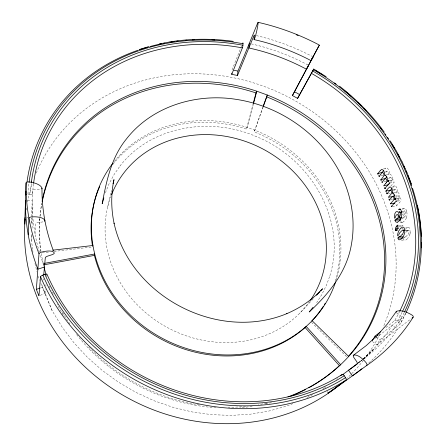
<?xml version="1.0" encoding="UTF-8"?>
<svg xmlns="http://www.w3.org/2000/svg" width="446" height="446" viewBox="0 0 446 446"><rect width="100%" height="100%" fill="white"/><g stroke="black" fill="none" stroke-linecap="round" stroke-linejoin="round"><path stroke-width="0.33" stroke-dasharray="2.23 1.67" d="M386.336 174.916L389.57 174.012L389.325 171.599L388.427 169.458L387.145 168.053L386.063 167.925L384.92 169.012M32.63 249.498L31.532 240.645L31.783 234.412M32.034 228.179L32.452 217.793M32.48 217.102L32.932 206.024M410.203 232.394L409.718 228.553A4.415 1.895 -86.1 0 0 409.166 227.661L408.146 227.282L406.785 227.923A24.012 10.297 -88.2 0 0 405.269 229.461M389.821 180.881L392.519 180.24L392.419 178.222A4.399 2.375 75.9 0 0 391.917 176.432A5.179 2.815 76 0 0 391.566 175.702L390.913 174.754A3.406 1.806 75.1 0 0 390.194 174.18L389.57 174.012M31.214 222.771L31.421 218.568M31.437 216.566L32.814 190.113A2.314 0.998 1.2 0 1 35.184 189.176L39.622 189.294A2.319 1.009 1.1 0 0 40.72 189.204M33.506 183.992A196.647 173.343 28 0 0 32.474 195.292A2.252 0.959 3.4 0 0 30.272 194.205L31.226 183.585M35.044 233.877L35.647 223.836A2.353 0.914 -10.1 0 1 38.033 222.576L42.482 221.957A2.358 0.92 -10.2 0 0 43.502 221.723M39.666 220.709L39.772 219.192M41.316 253.568A177.146 158.676 28 0 0 41.996 257.576L43.223 263.592L43.1 264.969A176.499 158.252 28 0 0 43.39 266.256M40.185 295.33L45.102 293.49A186.606 166.871 28 0 1 42.582 287.28L42.916 283.662M43.256 279.965L43.368 278.717M394.047 192.778L397.458 192.232L397.475 190.23L396.856 187.811L395.686 186.077L394.665 185.843L393.422 186.963M45.102 293.49L45.52 289.398M45.866 285.981L46.005 284.62M396.895 199.055L399.739 198.71L399.806 196.658A4.432 2.252 82.4 0 0 399.477 194.818A5.224 2.67 82.5 0 0 399.203 194.06L398.668 193.062A3.434 1.712 81.6 0 0 398.033 192.443L397.458 192.232M26.721 184.454L26.916 183.083M402.342 217.353C405.81 218.189 404.65 212.424 402.543 211.265M107.687 206.855L111.467 190.509M409.969 234.033L409.116 236.324L407.744 238.281M113.067 164.178A127.182 113.775 28 0 1 246.426 129.106L252.982 104.331M253.428 103.951L247.218 127.444L246.426 129.106M335.052 281.259A127.182 113.775 28 0 0 254.203 131.904L262.85 107.179M263.224 106.778L254.203 131.904M232.043 69.916L241.654 45.832M406.434 217.888L406.222 218.395A17.054 7.471 -89.5 0 1 403.106 221.902M105.39 192.784L109.164 183.579L114.209 174.336L120.203 165.739L119.996 166.007C151.417 125.51 211.025 116.579 256.483 136.671L256.456 136.66C309.446 157.817 347.423 219.181 329.878 275.845L329.99 275.522L326.377 285.356L321.694 294.778L316.682 302.578M405.793 313.187L400.084 324.047M396.639 312.791A2.241 1.059 32.5 0 0 397.302 313.415L400.698 315.963A2.236 1.054 32.4 0 1 401.601 317.976C391.298 333.831 378.359 348.092 363.089 359.286M408.057 234.395L408.848 233.035A1.661 0.697 -85.7 0 0 408.731 230.599L408.514 230.459M385.801 172.396L386.515 171.548A9.845 5.252 72.4 0 1 386.838 171.242C388.533 170.601 389.079 174.068 388.148 175.1A14.98 7.827 74.7 0 1 387.691 175.713M404.31 217.319L404.528 217.046A14.25 6.356 89.2 0 0 405.191 216.104L405.799 214.136L405.442 212.201A1.55 0.708 88.1 0 0 405.146 211.878L402.565 212.073M389.04 178.461L389.464 177.971A20.995 11.016 74.3 0 1 389.748 177.664L390.261 177.285L388.321 177.837M388.918 178.612L388.589 178.991M390.512 182.236L390.763 181.946A15.409 7.889 77 0 0 391.17 181.405L391.538 180.675A2.247 1.165 76.3 0 0 391.371 178.472L391.315 178.305A1.684 0.903 76.1 0 0 390.239 177.134M392.519 180.24L393.166 179.487L389.564 180.34M390.774 186.149L394.314 182.074L390.679 182.871M394.147 190.275L394.788 189.567A9.935 4.99 79 0 1 395.111 189.271C396.812 188.764 396.962 192.315 396.048 193.257A15.097 7.409 81.2 0 1 395.569 193.854L395.245 194.227M394.113 190.308L393.584 190.91M392.603 187.894L393.188 187.231M395.886 197.533L397.057 196.246A21.196 10.442 80.8 0 1 397.347 195.95L397.86 195.593L395.145 196.062M397.564 200.778L397.955 200.343A15.532 7.437 83.4 0 0 398.378 199.819L398.78 199.094A2.269 1.098 82.7 0 0 398.802 196.859L398.763 196.686A1.7 0.853 82.6 0 0 397.849 195.443M399.739 198.71L400.402 197.985L400.569 198.487M392.341 206.342L396.433 205.907L401.272 200.672L401.166 200.332M313.293 298.736L299.651 313.304M401.801 226.328L402.844 225.269L403.045 226.384M405.882 232.31L406.986 231.234M402.47 229.149L403.045 228.575M403.44 238.075C402.738 240.846 406.306 240.784 407.343 238.716A23.331 9.288 -83.6 0 0 407.75 238.32M403.597 237.924L404.054 237.473M404.21 237.322L404.438 237.094L403.552 237.027M363.551 358.662L374.188 348.727L363.016 359.164M405.682 236.781L407.432 235.126A19.992 8.134 -84.8 0 0 408.057 234.373M358.272 362.994L362.537 359.61L358.222 362.888M385.924 327.542L394.649 320.668A196.647 173.343 28 0 0 399.387 311.905M375.571 338.291L376.803 337.332M378.046 336.362L378.877 335.71M379.295 335.386L401.601 317.976M372.466 341.552L376.809 344.836A192.633 172.312 28 0 0 379.992 339.651L399.895 324.376A203.002 179.019 28 0 0 406.239 312.222M358.171 363.033L362.542 359.705M376.809 344.836L411.073 318.795M336.607 379.184L337.377 378.609M323.027 388.7L324.091 388.02M401.991 209.09L404.778 208.734A4.46 2.113 88.7 0 1 406.462 210.462M307.199 397.47L312.64 394.593M292.955 403.608L286.711 406.089L268.899 411.05L250.329 414.183L231.206 415.404L211.766 414.674L192.254 411.965L172.903 407.298L153.981 400.709L135.718 392.274L118.357 382.105L102.123 370.325L87.215 357.101L73.819 342.612L62.078 327.046L52.121 310.622L40.725 282.915M40.714 287.904L42.582 287.28M383.593 168.766L385.885 168.025M380.778 175.863L383.081 175.155M385.405 171.593L387.145 171.063M384.095 181.873L385.857 181.405M392.591 186.289L395.072 185.809M388.488 193.508L388.789 193.452M389.096 193.397L390.317 193.168M392.954 189.556L395.412 189.104M401.489 222.136A5.246 2.308 89.1 0 0 401.796 222.27L402.721 222.203A11.551 5.073 90 0 0 403.117 222.03M390.847 199.836L392.396 199.613M396.293 198.481L400.402 197.985M42.281 252.815L49.183 252.007M54.011 251.438L91.96 246.989M397.453 201.068L401.272 200.672M402.309 208.884L404.778 208.734M402.409 211.934L405.024 211.833M399.231 225.219L402.844 225.269M398.635 226.172L401.913 226.211M27.535 200.711L32.29 200.828A197.071 173.617 28 0 0 32.686 215.195M397.559 230.654L396.901 230.638L397.525 230.671M402.381 228.218L403.039 228.24M400.045 222.231L402.309 222.309M405.754 227.148L408.436 227.282M26.899 217.715L28.176 217.782M30.272 194.205L28.02 194.082A2.252 0.959 3.4 0 0 27.396 194.082M405.464 230.248L408.436 230.443M406.038 230.426L408.726 230.604M401.082 239.993L404.5 240.355M256.327 35.591C275.595 40.09 294.282 47.053 311.815 56.213M401.746 219.092C403.396 218.941 403.758 216.633 403.374 215.306A2.107 0.959 88 0 0 402.744 214.275M394.649 320.668A2.169 0.998 30.4 0 1 397.23 321.254L398.986 322.491A2.169 0.998 30.4 0 1 399.895 324.376M376.123 336.914L379.992 339.651M311.498 322.319L346.938 356.962M327.069 391.477L328.111 393.099M393.963 181.266L393.818 180.942M389.074 186.277L388.923 185.926M37.899 276.057L39.7 280.423M43.808 290.391L52.121 310.622M406.429 210.523L406.73 211.521A7.147 3.473 89.2 0 1 406.824 211.962M401.054 199.998L400.948 199.663M395.976 204.463L396.148 205.004M396.265 205.366L396.433 205.907M34.966 263.597L36.817 271.469M404.232 210.49L404.344 211.053M32.714 250.178L32.971 252.219M31.387 234.457L31.532 240.645M271.508 402.554A176.499 158.252 28 0 1 264.935 404.121M252.174 406.39A176.499 158.252 28 0 1 239.809 407.672M216.042 407.728A176.499 158.252 28 0 1 76.049 333.859M63.204 315.105A176.499 158.252 28 0 1 57.199 304.189M50.024 287.971A176.499 158.252 28 0 1 49.316 286.076M40.714 251.622A176.499 158.252 28 0 1 39.811 218.796M40.045 216.171A176.499 158.252 28 0 1 41.779 203.945M309.613 301.468A113.156 101.242 28 0 1 168.527 328.15A113.156 101.242 28 0 1 110.831 196.547M114.248 161.513A127.645 114.076 28 0 1 247.218 127.444L255.017 130.254A127.645 114.076 28 0 1 336.016 280.662M380.025 333.954A189.918 170.517 28 0 1 346.804 378.448M26.186 209.91A189.918 170.517 28 0 1 26.487 207.92M27.546 201.988A189.918 170.517 28 0 1 32.463 183.339M36.31 172.998A189.918 170.517 28 0 1 277.005 91.653A189.918 170.517 28 0 1 383.164 327.202M266.591 403.123A177.146 158.676 28 0 1 258.546 404.7M245.59 406.429A177.146 158.676 28 0 1 228.296 407.243M199.262 404.935A177.146 158.676 28 0 1 88.319 346.642M69.916 324.019A177.146 158.676 28 0 1 61.648 310.884M53.275 294.237A177.146 158.676 28 0 1 51.675 290.463M46.646 276.464A177.146 158.676 28 0 1 46.256 275.182M43.513 264.879A177.146 158.676 28 0 1 43.223 263.592M41.015 251.561A177.146 158.676 28 0 1 41.768 203.058M325.954 386.838A186.606 166.871 28 0 1 324.627 387.68M31.159 223.457A186.606 166.871 28 0 1 31.371 217.938M368.77 362.966A203.437 179.292 28 0 0 397.458 329.148L392.279 325.251A197.071 173.617 28 0 1 358.25 363.05M251.221 43.859A203.437 179.292 28 0 1 307.991 64.988M43.663 264.985A197.071 173.617 28 0 1 40.14 254.672M39.359 252.079A197.071 173.617 28 0 1 32.842 217.263M405.665 236.681A5.402 2.208 -85.8 0 1 404.427 237.222M407.014 231.368A9.734 4.092 -86.4 0 1 408.475 230.331M410.22 232.394A4.371 1.879 -85.3 0 1 409.98 234.044M401.339 226.93A6.528 2.815 -89.4 0 1 401.411 226.836M402.526 214.191A4.973 2.269 87.3 0 1 402.738 214.186M401.495 222.102A5.33 2.28 87.5 0 1 400.753 221.327M406.423 217.86A5.831 2.62 89.5 0 0 406.919 215.875A6.227 2.854 89.1 0 0 406.997 215.418A5.659 2.62 89 0 0 406.785 211.995M27.975 194.077A201.324 177.413 28 0 1 29.001 183.022M404.182 312.646A201.23 177.318 28 0 1 398.941 322.464M402.036 312.384A199.184 175.501 28 0 1 397.252 321.271"/><path stroke-width="0.67" d="M24.987 217.62A192.633 172.312 28 0 0 24.731 224.037L26.08 182.893A2.358 1.031 1.5 0 1 28.878 181.951A16.324 7.047 1.5 0 1 41.985 188.184C41.779 209.486 45.821 230.738 53.347 250.641M388.617 181.165L387.719 181.377L387.189 177.77L386.108 175.947L384.859 175.323L384.524 172.535L383.326 170.227L381.754 169.335L380.226 170.645M28.232 234.847L28.94 218.228A2.397 0.948 -9.8 0 1 31.755 216.89A16.597 6.467 -9.8 0 1 44.856 220.541A2.358 0.92 -10.2 0 1 44.539 221.199M237.489 75.491L237.952 71.076L257.805 22.713A2.001 0.295 -77.7 0 1 258.123 23.337A13.82 2.001 -77.8 0 1 254.471 39.031A1.985 0.29 -77.8 0 1 254.053 38.852L254.337 35.881A1.974 0.29 -77.8 0 0 254.008 35.496L237.489 75.491A186.606 166.871 28 0 0 231.747 74.365L242.384 47.884A1.923 0.301 -79.6 0 0 242.925 45.236L243.02 43.708A1.923 0.301 -79.6 0 0 242.702 43.201M231.747 74.365L231.836 73.094M396.282 312.233A2.241 1.059 32.5 0 1 396.561 311.297A15.727 7.392 32.1 0 1 411.892 314.999A2.275 1.082 32 0 1 413.096 317.257A211.627 184.393 28 0 1 366.779 365.452L333.508 389.52A192.633 172.312 28 0 1 328.111 393.099L346.007 380.137A2.269 0.931 57.5 0 0 345.522 377.684L344.279 375.777A2.269 0.931 57.6 0 0 342.288 374.439A196.647 173.349 28 0 1 47.042 274.379A2.336 0.725 -23.1 0 0 44.957 274.362L42.788 275.154A2.336 0.725 -23 0 0 40.547 276.754L38.958 295.787A192.633 172.312 28 0 1 36.366 289.359L39.003 253.791A211.627 184.393 28 0 1 26.08 182.893M43.719 274.909L45.308 257.716A2.386 0.792 -21 0 1 47.638 256.121L51.937 254.738A2.386 0.797 -21.1 0 0 54.261 253.005A16.831 5.608 -20.8 0 0 41.751 252.046A2.436 0.825 -20.8 0 0 39.003 253.791M249.303 43.435L248.851 47.984A197.071 173.617 28 0 1 306.469 69.214L308.571 65.3M392.681 193.062C393.004 191.228 391.348 184.354 388.555 187.956M31.326 182.776L31.543 181.16M401.69 217.358L399.07 217.403L398.841 213.428L398.1 212.062L397.024 211.454L395.836 212.023L394.844 213.651L394.487 218.217L395.608 217.04A2.057 0.909 87.8 0 1 395.842 215.853L396.784 214.61L397.598 214.498L398.2 215.613L398.206 217.319L397.375 218.863L396.739 219.215L396.148 218.947L394.944 220.213L400.279 219.928M308.794 387.808A176.499 158.252 28 0 0 339.389 365.62L340.621 364.661L306.179 326.416L305.092 327.509A127.182 113.775 28 0 1 182.648 348.521A127.182 113.775 28 0 1 94.413 255.38L94.725 253.991L93.755 249.743A127.645 114.076 28 0 1 113.028 163.052M113.033 183.719L113.975 179.649C110.881 194.066 111.065 209.046 114.115 223.457L114.042 223.139C129.981 296.295 217.776 342.372 286.973 313.588L286.667 313.705C300.191 307.974 312.546 299.561 322.564 288.791L320.707 290.781M312.891 57.166L313.047 56.865L292.425 95.556A186.606 166.871 28 0 1 297.566 98.404L313.744 69.046L326.132 76.667M253.339 102.993L255.998 92.946L256.801 91.201L267.327 95.037A177.146 158.676 28 0 1 385.55 248.695A177.146 158.676 28 0 1 287.965 396.89M253.607 103.282L256.801 91.201A177.146 158.676 28 0 0 42.153 201.029M103.851 197.901L102.19 203.699C106.455 180.898 111.433 157.07 126.631 138.717L126.854 138.405C152.565 105.886 197.032 92.818 237.11 99.508L237.244 99.525C282.736 106.728 324.353 137.089 343.186 179.398C352.039 199.591 355.367 222.286 351.476 244.068C346.982 271.664 329.115 293.479 309.217 311.994L313.014 307.322M263.302 105.875L267.327 95.037L263.224 106.778M401.155 217.91L400.943 218.406M313.728 69.085L297.566 98.404M311.018 60.645C294.616 51.842 273.431 43.808 254.108 39.627M319.347 45.079L319.353 45.063C300.047 34.877 279.43 27.156 258.128 22.345M292.425 95.556L319.219 45.319M311.23 60.243L319.169 45.408M311.213 60.282L312.841 57.25M386.381 182.548C387.418 181.505 386.715 177.692 385.015 178.907A21.698 11.267 74.2 0 0 384.731 179.214L381.954 182.247M396.226 311.626L387.435 323.902L377.316 335.375M399.07 217.403L399.337 217.063A14.194 6.25 89.2 0 0 399.939 216.193L400.519 213.366L400.045 212.157L399.337 212.179L401.913 212.101M378.018 174.436L377.667 173.784L380.115 170.785M377.667 173.784L382.222 172.29L383.794 170.383M380.728 174.364L381.887 172.97A10.18 5.374 72.4 0 1 382.205 172.663C383.867 171.989 384.385 175.423 383.465 176.421A15.459 7.995 74.7 0 1 383.008 177.034L380.828 179.922M380.533 174.598L379.05 176.399L379.624 176.22M386.849 176.722L385.411 178.439L380.75 179.755M385.79 183.312L385.98 183.083A15.894 8.045 77 0 0 386.381 182.548M385.729 183.384L383.621 185.859L388.382 184.716L389.174 183.791M387.719 181.377L388.962 180.485M384.368 187.543L384.809 188.558L389.469 183.139L390.072 183.005M386.141 191.741L385.862 191.061L388.265 188.29M386.827 193.452L386.961 193.793L389.876 190.475A10.264 5.101 79 0 1 390.2 190.18C391.872 189.639 391.995 193.157 391.092 194.066A15.571 7.554 81.2 0 1 390.618 194.657L388.293 197.299L392.603 196.591M385.862 191.061L390.696 190.068L392.084 188.491M388.923 199.028L389.291 200.064L392.062 196.97A21.899 10.671 80.8 0 1 392.352 196.675C394.091 195.515 394.37 199.529 393.344 200.438A16.017 7.576 83.4 0 1 392.926 200.956L390.501 203.644L390.618 203.989M393.221 196.491L394.431 195.136M398.211 228.04C396.316 226.535 394.994 230.632 396.539 230.638M395.976 198.52L394.682 199.323L395.948 199.167M391.287 206.091L391.393 206.442L396.176 201.202L396.812 201.135M402.058 234.68L400.369 236.308M316.537 295.258L319.782 291.773M398.245 225.208L397.587 225.197C395.992 226.273 394.348 229.623 395.881 230.621M396.773 229.227L398.088 228.09L398.752 228.112M401.026 228.029L402.788 227.02L403.892 227.454A4.248 1.795 -86.1 0 1 404.332 228.24L404.79 231.92A4.209 1.778 -85.3 0 1 404.622 233.297L403.58 236.023L401.946 238.175A25.411 9.968 -83.7 0 1 400.681 239.301L399.148 239.853A4.973 1.974 -85.3 0 1 398.64 239.547L398.306 239.073A4.466 1.745 -86.3 0 1 397.955 238.175L399.103 236.681L403.106 236.993M377.639 335.058L366.222 345.622L353.589 355.15A2.319 1.004 55.4 0 0 353.979 357.737L356.544 361.372A2.314 0.998 55.3 0 1 357.079 363.869L342.45 374.813M372.276 340.588A186.606 166.871 28 0 0 375.019 336.128L380.471 331.835M412.082 318.031L413.096 317.257M340.632 375.683L342.288 374.439M398.785 209.453L399.577 209.007A4.449 2.046 87.9 0 1 400.424 209.397A4.265 1.996 88.6 0 1 401.199 210.679L401.478 211.672M397.481 222.214L396.277 222.18A5.162 2.18 87.6 0 1 394.961 220.179M36.366 289.359L40.095 288.11M44.449 267.037L37.86 269.178A203.437 179.292 28 0 1 25.5 200.667M139.135 49.59L149.081 46.512M384.859 175.323L385.45 175.161M382.032 182.414L382.623 182.258M384.809 188.558L385.706 188.357M159.2 43.981L169.463 41.991M386.961 193.793L387.875 193.62M44.466 264.712L94.413 255.38M44.578 263.341L94.725 253.991A127.645 114.076 28 0 0 212.346 354.057A127.645 114.076 28 0 0 335.609 281.905M392.486 193.029L393.422 192.878M389.291 200.064L389.91 199.975M169.703 41.952C190.721 38.512 212.229 38.423 233.314 41.367M390.501 203.644L394.883 203.097M52.634 250.2L92.952 245.49M391.393 206.442L392.023 206.375M398.746 209.269L400.692 209.163M396.148 218.947L400.698 218.841M396.667 226.144L397.983 226.161M395.262 230.593L396.249 230.621M396.801 229.406L397.458 229.422M403.1 230.091L405.364 230.381M397.888 237.885L402.548 238.248M375.019 336.128L376.123 336.914M339.512 86.184C356.449 99.413 371.774 114.767 384.34 132.233M312.111 320.73L348.677 356.46M305.092 327.509L339.389 365.62M403.346 230.242L403.591 232.076L402.677 233.949A20.611 8.257 -84.8 0 1 402.052 234.646M390.278 140.93L396.5 151.2L402.091 161.786M382.222 172.29L382.495 172.792M378.621 175.579L378.877 176.07M380.995 180.251L381.397 181.082M402.192 161.998L407.137 172.892L411.402 184.031M388.355 180.624L388.566 181.098M388.845 181.723L388.706 181.41M389.33 182.827L389.191 182.509M386.487 192.594L386.688 193.107M395.34 198.598L395.446 198.922M395.658 199.574L395.552 199.245M396.02 200.711L396.176 201.202M417.417 205.344C420.394 219.298 421.821 233.576 421.47 247.848M399.137 211.281L399.237 211.833M397.587 225.197L397.782 226.284M266.491 96.765A176.499 158.252 28 0 1 348.337 356.432M305.8 389.414A176.499 158.252 28 0 1 291.444 396.015M42.169 201.927A176.499 158.252 28 0 1 255.998 92.946M325.167 303.352A127.182 113.775 28 0 1 324.482 304.479M323.422 306.162A127.182 113.775 28 0 1 311.932 320.858M92.539 246.259A127.182 113.775 28 0 1 99.642 186.651M111.545 194.685A113.156 101.242 28 0 1 263.235 149.181A113.156 101.242 28 0 1 310.371 300.375M339.707 384.669A189.918 170.517 28 0 1 131.157 399.75A189.918 170.517 28 0 1 25.099 219.304M46.066 274.541A177.146 158.676 28 0 1 44.132 267.461M234.016 70.284A192.633 172.312 28 0 1 237.952 71.076M294.472 91.748A192.633 172.312 28 0 1 299.762 94.68M346.007 380.137A203.002 179.019 28 0 1 40.547 276.754M25.974 191.462A203.002 179.019 28 0 0 25.734 194.913A2.252 0.959 3.4 0 1 26.119 194.411M27.022 181.884A203.002 179.019 28 0 1 137.942 50.259M139.854 49.612A203.002 179.019 28 0 1 147.576 47.209M150.168 46.484A203.002 179.019 28 0 1 161.335 43.797M163.32 43.39A203.002 179.019 28 0 1 164.652 43.134M170.656 42.08A203.002 179.019 28 0 1 174.676 41.484M176.694 41.216A203.002 179.019 28 0 1 178.043 41.043M185.475 40.285A203.002 179.019 28 0 1 186.829 40.173M192.259 39.828A203.002 179.019 28 0 1 194.305 39.733M212.045 39.761A203.002 179.019 28 0 1 214.777 39.895M315.935 70.814A203.002 179.019 28 0 1 322.425 74.772M334.428 82.911A203.002 179.019 28 0 1 336.1 84.132M344.279 90.471A203.002 179.019 28 0 1 351.638 96.71M357.72 102.296A203.002 179.019 28 0 1 361.165 105.657M364.064 108.595A203.002 179.019 28 0 1 365.965 110.58M380.198 127.261A203.002 179.019 28 0 1 381.848 129.44M385.071 133.856A203.002 179.019 28 0 1 385.857 134.976M387.412 137.223A203.002 179.019 28 0 1 388.555 138.918M392.24 144.655A203.002 179.019 28 0 1 394.359 148.144M397.737 154.054A203.002 179.019 28 0 1 399.661 157.644M403.864 166.163A203.002 179.019 28 0 1 404.99 168.627M406.077 171.102A203.002 179.019 28 0 1 406.875 172.97M407.9 175.473A203.002 179.019 28 0 1 411.658 185.603M412.511 188.167A203.002 179.019 28 0 1 421.219 236.274M421.358 242.301A203.002 179.019 28 0 1 406.239 312.222M361.907 368.77A203.437 179.292 28 0 1 352.412 375.844L348.51 370.275A197.071 173.617 28 0 0 357.725 363.468M296.222 34.721A211.627 184.393 28 0 1 298.118 35.502M41.985 188.184A2.319 1.009 1.1 0 1 41.634 188.864M366.779 365.452A2.364 1.031 55 0 0 366.01 362.598A16.335 7.024 55 0 0 353.589 355.15M400.307 236.241A5.536 2.23 -85.8 0 1 399.092 236.809M403.106 230.052A6.601 2.732 -86.3 0 0 402.197 230.487A20.873 8.697 -87.2 0 0 401.634 230.9L400.185 232.377A16.881 7.002 -87.1 0 0 399.438 233.347L398.852 234.657L397.648 235.862L397.654 234.858A4.159 1.639 -86.8 0 1 397.754 233.882L398.534 231.284L400.213 228.831A27.524 11.696 -88.6 0 1 401.032 228.062M393.985 194.138A4.795 2.397 82.2 0 1 394.671 199.312M392.681 193.073A3.518 1.728 81.2 0 1 393.924 194.244M400.285 220.413A5.33 2.28 87.5 0 1 400.151 220.045M400.948 218.429A17.138 7.42 -89.8 0 1 397.475 222.13M401.138 217.871A5.898 2.615 89.5 0 0 401.695 215.463A5.402 2.47 89 0 0 401.534 212.14A6.723 3.222 89.1 0 0 401.478 211.677M33.589 183.339A196.647 173.349 28 0 1 242.384 47.884M311.291 73.255A196.647 173.349 28 0 1 399.683 311.308M345.494 377.65A201.241 177.341 28 0 1 42.844 275.132M344.256 375.744A199.184 175.501 28 0 1 44.934 274.368M29.079 182.381A201.324 177.413 28 0 1 243.014 43.73M31.521 181.16A199.206 175.523 28 0 1 242.925 45.247M313.36 69.665A201.23 177.318 28 0 1 404.45 312.088M312.607 70.942A199.184 175.501 28 0 1 402.56 311.319"/></g></svg>
